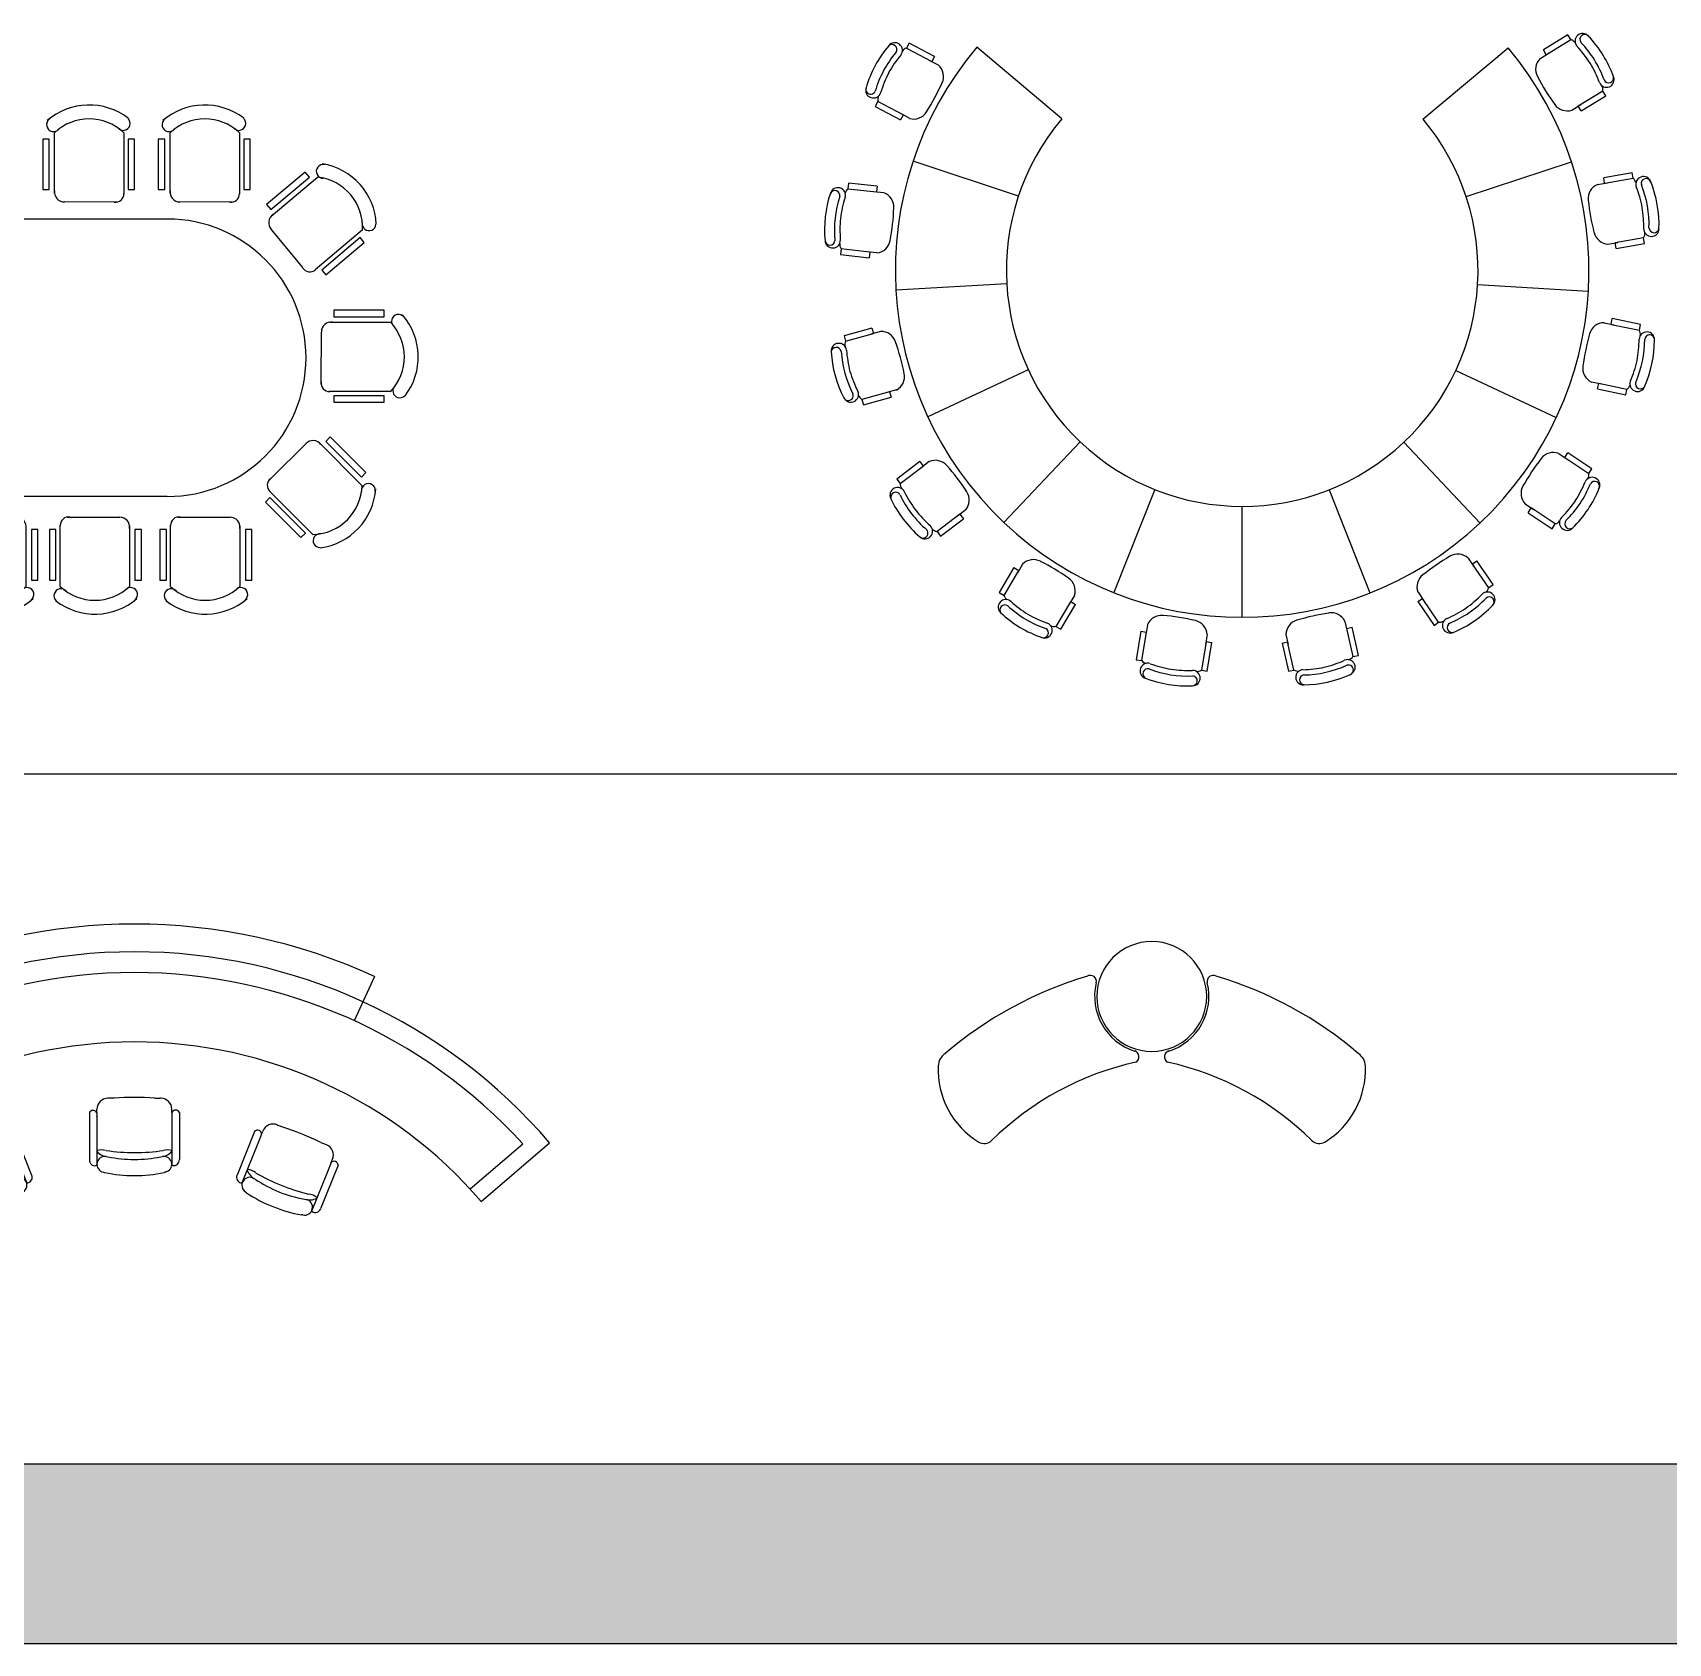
# Model space of a CAD drawing. Header units: millimetres. Extents: x 20731 to 81854, y 49951 to 93037.
# Drawn here: x 44738 to 56529, y 49951 to 61561 of the extents above; entities that cross this region are included whole.
import ezdxf

# ---------------------------------------------------------------- set-up
doc = ezdxf.new("R2010")
doc.units = ezdxf.units.MM
doc.layers.add('www.cad-blocks.net', color=7, linetype='Continuous')

# ---------------------------------------------------------------- blocks, each defined once
blk = doc.blocks.new('A$C0EDB4AB9')
at = {"linetype": 'ByBlock'}
for p, q in [((1257, 3447), (1257, 3084)), ((1303, 3447), (1257, 3447)), ((1303, 3084), (1303, 3447)), ((1342, 3055), (1342, 3493)), ((1842, 3493), (1842, 3051)), ((1873, 3447), (1873, 3084)), ((1919, 3447), (1873, 3447)), ((1919, 3084), (1919, 3447)), ((2028, 3447), (2028, 3084)), ((2074, 3447), (2028, 3447)), ((2074, 3084), (2074, 3447)), ((2114, 3055), (2114, 3493)), ((2614, 3493), (2614, 3051)), ((2644, 3447), (2644, 3084)), ((2691, 3447), (2644, 3447)), ((2691, 3084), (2691, 3447)), ((2790, 3447), (2790, 3084)), ((2836, 3447), (2790, 3447)), ((2836, 3084), (2836, 3447)), ((2875, 3055), (2875, 3493)), ((3375, 3493), (3375, 3051)), ((3406, 3447), (3406, 3084)), ((3452, 3447), (3406, 3447)), ((3452, 3084), (3452, 3447)), ((3537, 3447), (3537, 3084)), ((3583, 3447), (3537, 3447)), ((3583, 3084), (3583, 3447)), ((3622, 3055), (3622, 3493)), ((4122, 3493), (4122, 3051)), ((4153, 3447), (4153, 3084)), ((4199, 3447), (4153, 3447)), ((4199, 3084), (4199, 3447)), ((4314, 3447), (4314, 3084)), ((4360, 3447), (4314, 3447)), ((4360, 3084), (4360, 3447)), ((4399, 3055), (4399, 3493)), ((4899, 3493), (4899, 3051)), ((4930, 3447), (4930, 3084)), ((4976, 3447), (4930, 3447)), ((4976, 3084), (4976, 3447)), ((5158, 3447), (5158, 3084)), ((5204, 3447), (5158, 3447)), ((5204, 3084), (5204, 3447)), ((5243, 3055), (5243, 3493)), ((5743, 3493), (5743, 3051)), ((5774, 3447), (5774, 3084)), ((5820, 3447), (5774, 3447)), ((5820, 3084), (5820, 3447)), ((5991, 3447), (5991, 3084)), ((6037, 3447), (5991, 3447)), ((6037, 3084), (6037, 3447)), ((6076, 3055), (6076, 3493)), ((6576, 3493), (6576, 3051)), ((6607, 3447), (6607, 3084)), ((6653, 3447), (6607, 3447)), ((6653, 3084), (6653, 3447)), ((7050, 3209), (6772, 2975)), ((7080, 3173), (7050, 3209)), ((770, 3117), (1098, 2820)), ((855, 3143), (824, 3109)), ((824, 3109), (1094, 2865)), ((1124, 2900), (855, 3143)), ((1257, 3084), (1303, 3084)), ((1873, 3084), (1919, 3084)), ((2028, 3084), (2074, 3084)), ((2644, 3084), (2691, 3084)), ((2790, 3084), (2836, 3084)), ((3406, 3084), (3452, 3084)), ((3537, 3084), (3583, 3084)), ((4153, 3084), (4199, 3084)), ((4314, 3084), (4360, 3084)), ((4930, 3084), (4976, 3084)), ((5158, 3084), (5204, 3084)), ((5774, 3084), (5820, 3084)), ((5991, 3084), (6037, 3084)), ((6607, 3084), (6653, 3084)), ((6802, 2940), (7080, 3173)), ((6804, 2891), (7139, 3172)), ((1772, 2993), (1413, 2995)), ((1791, 2993), (1772, 2993)), ((2544, 2993), (2185, 2995)), ((2562, 2993), (2544, 2993)), ((3305, 2993), (2946, 2995)), ((3324, 2993), (3305, 2993)), ((4052, 2993), (3693, 2995)), ((4070, 2993), (4052, 2993)), ((4829, 2993), (4470, 2995)), ((4847, 2993), (4829, 2993)), ((5673, 2993), (5314, 2995)), ((5692, 2993), (5673, 2993)), ((6506, 2993), (6147, 2995)), ((6525, 2993), (6506, 2993)), ((6772, 2975), (6802, 2940)), ((1094, 2865), (1124, 2900)), ((6056, 2871), (1856, 2871)), ((759, 2452), (435, 2746)), ((1094, 2729), (851, 2464)), ((1106, 2743), (1094, 2729)), ((7034, 2521), (6804, 2798)), ((7461, 2790), (7123, 2505)), ((7446, 2737), (7169, 2503)), ((7476, 2702), (7446, 2737)), ((442, 2687), (411, 2653)), ((411, 2653), (680, 2409)), ((711, 2443), (442, 2687)), ((7198, 2468), (7476, 2702)), ((7169, 2503), (7198, 2468)), ((680, 2409), (711, 2443)), ((608, 2159), (245, 2159)), ((245, 2159), (245, 2113)), ((608, 2113), (608, 2159)), ((7227, 2127), (7665, 2127)), ((7619, 2213), (7256, 2213)), ((7256, 2213), (7256, 2167)), ((7256, 2167), (7619, 2167)), ((7619, 2167), (7619, 2213)), ((200, 2082), (642, 2082)), ((245, 2113), (608, 2113)), ((700, 2012), (698, 1653)), ((700, 2031), (700, 2012)), ((7165, 1697), (7167, 2056)), ((7165, 1679), (7165, 1697)), ((638, 1582), (200, 1582)), ((608, 1543), (245, 1543)), ((245, 1543), (245, 1497)), ((608, 1497), (608, 1543)), ((7665, 1627), (7223, 1627)), ((7619, 1597), (7256, 1597)), ((7256, 1597), (7256, 1550)), ((7256, 1550), (7619, 1550)), ((7619, 1550), (7619, 1597)), ((245, 1497), (608, 1497)), ((748, 1304), (442, 1107)), ((772, 1265), (748, 1304)), ((7231, 1300), (7198, 1267)), ((7487, 1043), (7231, 1300)), ((446, 1018), (817, 1257)), ((467, 1068), (772, 1265)), ((894, 1245), (904, 1230)), ((904, 1230), (1097, 927)), ((6802, 1000), (7057, 1253)), ((7150, 1260), (7459, 951)), ((7198, 1267), (7455, 1011)), ((442, 1107), (467, 1068)), ((6788, 987), (6802, 1000)), ((7455, 1011), (7487, 1043)), ((1084, 834), (716, 598)), ((6056, 871), (1856, 871)), ((6795, 864), (6763, 831)), ((6763, 831), (7019, 575)), ((7106, 597), (6793, 909)), ((7052, 607), (6795, 864)), ((1081, 786), (776, 589)), ((800, 550), (1106, 747)), ((1106, 747), (1081, 786)), ((1352, 723), (1370, 723)), ((1370, 723), (1730, 722)), ((2218, 723), (2236, 723)), ((2236, 723), (2595, 722)), ((3827, 723), (3846, 723)), ((3846, 723), (4205, 722)), ((4589, 723), (4607, 723)), ((4607, 723), (4966, 722)), ((5335, 723), (5354, 723)), ((5354, 723), (5713, 722)), ((6131, 723), (6149, 723)), ((6149, 723), (6508, 722)), ((1270, 632), (1224, 632)), ((1224, 632), (1224, 269)), ((1270, 269), (1270, 632)), ((1300, 223), (1300, 665)), ((1800, 661), (1800, 223)), ((1886, 632), (1840, 632)), ((1840, 632), (1840, 269)), ((1886, 269), (1886, 632)), ((2135, 632), (2089, 632)), ((2089, 632), (2089, 269)), ((2135, 269), (2135, 632)), ((2166, 223), (2166, 665)), ((2666, 661), (2666, 223)), ((2752, 632), (2705, 632)), ((2705, 632), (2705, 269)), ((2752, 269), (2752, 632)), ((2904, 608), (2858, 608)), ((2858, 608), (2858, 245)), ((2904, 245), (2904, 608)), ((2935, 200), (2935, 642)), ((2986, 700), (3005, 700)), ((3005, 700), (3364, 698)), ((3435, 638), (3435, 200)), ((3520, 608), (3474, 608)), ((3474, 608), (3474, 245)), ((3520, 245), (3520, 608)), ((3745, 632), (3699, 632)), ((3699, 632), (3699, 269)), ((3745, 269), (3745, 632)), ((3776, 223), (3776, 665)), ((4276, 661), (4276, 223)), ((4361, 632), (4315, 632)), ((4315, 632), (4315, 269)), ((4361, 269), (4361, 632)), ((4507, 632), (4461, 632)), ((4461, 632), (4461, 269)), ((4507, 269), (4507, 632)), ((4537, 223), (4537, 665)), ((5037, 661), (5037, 223)), ((5123, 632), (5077, 632)), ((5077, 632), (5077, 269)), ((5123, 269), (5123, 632)), ((5253, 632), (5207, 632)), ((5207, 632), (5207, 269)), ((5253, 269), (5253, 632)), ((5284, 223), (5284, 665)), ((5784, 661), (5784, 223)), ((5869, 632), (5823, 632)), ((5823, 632), (5823, 269)), ((5869, 269), (5869, 632)), ((6049, 632), (6003, 632)), ((6003, 632), (6003, 269)), ((6049, 269), (6049, 632)), ((6079, 223), (6079, 665)), ((6579, 661), (6579, 223)), ((6665, 632), (6619, 632)), ((6619, 632), (6619, 269)), ((6665, 269), (6665, 632)), ((7019, 575), (7052, 607)), ((776, 589), (800, 550)), ((1224, 269), (1270, 269)), ((1840, 269), (1886, 269)), ((2089, 269), (2135, 269)), ((2705, 269), (2752, 269)), ((2858, 245), (2904, 245)), ((3474, 245), (3520, 245)), ((3699, 269), (3745, 269)), ((4315, 269), (4361, 269)), ((4461, 269), (4507, 269)), ((5077, 269), (5123, 269)), ((5207, 269), (5253, 269)), ((5823, 269), (5869, 269)), ((6003, 269), (6049, 269)), ((6619, 269), (6665, 269))]:
    blk.add_line(p, q, dxfattribs=at)
for centre, radius, start, end in [((1592, 3230), 463, 52.6032, 130.8409), ((2364, 3230), 463, 52.6032, 130.8409), ((3125, 3230), 463, 52.6032, 130.8409), ((3872, 3230), 463, 52.6032, 130.8409), ((4649, 3230), 463, 52.6032, 130.8409), ((5493, 3230), 463, 52.6032, 130.8409), ((6326, 3230), 463, 52.6032, 130.8409), ((1335, 3551), 50, 127.3845, 320.4832), ((1592, 3230), 363, 46.3972, 133.6028), ((1837, 3560), 50, 219.1941, 46.1701), ((2107, 3551), 50, 127.3845, 320.4832), ((2364, 3230), 363, 46.3972, 133.6028), ((2609, 3560), 50, 219.1941, 46.1701), ((2869, 3551), 50, 127.3845, 320.4832), ((3125, 3230), 363, 46.3972, 133.6028), ((3370, 3560), 50, 219.1941, 46.1701), ((3615, 3551), 50, 127.3845, 320.4832), ((3872, 3230), 363, 46.3972, 133.6028), ((4117, 3560), 50, 219.1941, 46.1701), ((4392, 3551), 50, 127.3845, 320.4832), ((4649, 3230), 363, 46.3972, 133.6028), ((4894, 3560), 50, 219.1941, 46.1701), ((5236, 3551), 50, 127.3845, 320.4832), ((5493, 3230), 363, 46.3972, 133.6028), ((5738, 3560), 50, 219.1941, 46.1701), ((6069, 3551), 50, 127.3845, 320.4832), ((6326, 3230), 363, 46.3972, 133.6028), ((6571, 3560), 50, 219.1941, 46.1701), ((797, 2755), 463, 100.4356, 178.6733), ((717, 3158), 50, 267.0265, 94.0025), ((7180, 3215), 50, 77.4483, 270.5471), ((7100, 2812), 463, 2.6671, 80.9047), ((797, 2755), 363, 94.2296, 181.4352), ((1412, 3065), 70.2, 172.0281, 271.1673), ((2183, 3065), 70.2, 172.0281, 271.1673), ((2945, 3065), 70.2, 172.0281, 271.1673), ((3691, 3065), 70.2, 172.0281, 271.1673), ((4468, 3065), 70.2, 172.0281, 271.1673), ((5313, 3065), 70.2, 172.0281, 271.1673), ((6146, 3065), 70.2, 172.0281, 271.1673), ((7100, 2812), 363, 356.461, 83.6667), ((1782, 3053), 60.7, 261.2421, 1.6502), ((2553, 3053), 60.7, 261.2421, 1.6502), ((3315, 3053), 60.7, 261.2421, 1.6502), ((4061, 3053), 60.7, 261.2421, 1.6502), ((4838, 3053), 60.7, 261.2421, 1.6502), ((5682, 3053), 60.7, 261.2421, 1.6502), ((6515, 3053), 60.7, 261.2421, 1.6502), ((1856, 1871), 1000, 90, 270), ((6056, 1871), 1000, 270, 90), ((6857, 2844), 70.2, 122.0919, 221.2312), ((7510, 2837), 50, 169.258, 356.234), ((386, 2780), 50, 175.2169, 8.3156), ((1056, 2776), 60.7, 309.0745, 49.4826), ((7083, 2551), 60.7, 211.3059, 311.714), ((798, 2510), 70.2, 219.8605, 318.9997), ((132, 2077), 50, 309.1941, 136.1701), ((7237, 2058), 70.2, 82.0281, 181.1673), ((7402, 1877), 363, 316.3972, 43.6028), ((7723, 2134), 50, 37.3845, 230.4832), ((7402, 1877), 463, 322.6032, 40.8409), ((462, 1832), 463, 142.6032, 220.8409), ((462, 1832), 363, 136.3972, 223.6028), ((640, 2021), 60.7, 351.2421, 91.6502), ((628, 1651), 70.2, 262.0281, 1.1673), ((7225, 1688), 60.7, 171.2421, 271.6502), ((7732, 1632), 50, 129.1941, 316.1701), ((141, 1575), 50, 217.3845, 50.4832), ((848, 1205), 60.7, 24.0035, 124.4116), ((7107, 1204), 70.2, 37.0567, 136.1959), ((802, 950), 463, 175.3647, 253.6023), ((392, 977), 50, 341.9556, 168.9315), ((802, 950), 363, 169.1586, 256.3643), ((6837, 951), 60.7, 126.2707, 226.6788), ((7097, 960), 363, 271.4258, 358.6314), ((7506, 914), 50, 352.4131, 185.5118), ((1039, 888), 70.2, 294.7895, 33.9288), ((7097, 960), 463, 277.6319, 355.8695), ((1361, 663), 60.7, 81.2421, 181.6502), ((1731, 651), 70.2, 352.0281, 91.1673), ((2227, 663), 60.7, 81.2421, 181.6502), ((2597, 651), 70.2, 352.0281, 91.1673), ((3836, 663), 60.7, 81.2421, 181.6502), ((4206, 651), 70.2, 352.0281, 91.1673), ((4598, 663), 60.7, 81.2421, 181.6502), ((4968, 651), 70.2, 352.0281, 91.1673), ((5345, 663), 60.7, 81.2421, 181.6502), ((5714, 651), 70.2, 352.0281, 91.1673), ((6140, 663), 60.7, 81.2421, 181.6502), ((6510, 651), 70.2, 352.0281, 91.1673), ((671, 560), 50, 250.1459, 83.2447), ((2996, 640), 60.7, 81.2421, 181.6502), ((3365, 628), 70.2, 352.0281, 91.1673), ((7157, 553), 50, 84.2228, 271.1987), ((1306, 156), 50, 39.1941, 226.1701), ((1550, 486), 463, 232.6032, 310.8409), ((1550, 486), 363, 226.3972, 313.6028), ((1807, 165), 50, 307.3845, 140.4832), ((2171, 156), 50, 39.1941, 226.1701), ((2416, 486), 463, 232.6032, 310.8409), ((2416, 486), 363, 226.3972, 313.6028), ((2673, 165), 50, 307.3845, 140.4832), ((2940, 132), 50, 39.1941, 226.1701), ((3185, 462), 363, 226.3972, 313.6028), ((3442, 141), 50, 307.3845, 140.4832), ((3781, 156), 50, 39.1941, 226.1701), ((4026, 486), 463, 232.6032, 310.8409), ((4026, 486), 363, 226.3972, 313.6028), ((4283, 165), 50, 307.3845, 140.4832), ((4543, 156), 50, 39.1941, 226.1701), ((4787, 486), 463, 232.6032, 310.8409), ((4787, 486), 363, 226.3972, 313.6028), ((5044, 165), 50, 307.3845, 140.4832), ((5289, 156), 50, 39.1941, 226.1701), ((5534, 486), 463, 232.6032, 310.8409), ((5534, 486), 363, 226.3972, 313.6028), ((5791, 165), 50, 307.3845, 140.4832), ((6084, 156), 50, 39.1941, 226.1701), ((6329, 486), 463, 232.6032, 310.8409), ((6329, 486), 363, 226.3972, 313.6028), ((6586, 165), 50, 307.3845, 140.4832), ((3185, 462), 463, 232.6032, 310.8409)]:
    blk.add_arc(centre, radius, start, end, dxfattribs=at)
blk = doc.blocks.new('A$C04984F44')
for p, q in [((608, 4633), (589, 4597)), ((792, 4535), (608, 4633)), ((1709, 4087), (1097, 4602)), ((5357, 4693), (5181, 4583)), ((5203, 4549), (5379, 4658)), ((5379, 4658), (5357, 4693)), ((589, 4597), (772, 4499)), ((820, 4473), (754, 4508)), ((792, 4535), (772, 4499)), ((4313, 4084), (4927, 4598)), ((5158, 4521), (5220, 4560)), ((5202, 4548), (5181, 4583)), ((5609, 4287), (5432, 4178)), ((5454, 4143), (5631, 4253)), ((5631, 4253), (5609, 4287)), ((384, 4212), (364, 4176)), ((364, 4176), (547, 4078)), ((566, 4115), (384, 4212)), ((5386, 4149), (5450, 4189)), ((5454, 4143), (5432, 4178)), ((567, 4114), (547, 4078)), ((613, 4089), (548, 4124)), ((1397, 3530), (638, 3782)), ((4624, 3526), (5384, 3777)), ((5821, 3698), (5616, 3662)), ((5623, 3622), (5616, 3662)), ((5624, 3622), (5828, 3658)), ((5828, 3658), (5821, 3698)), ((171, 3623), (166, 3582)), ((166, 3582), (373, 3559)), ((378, 3600), (171, 3623)), ((427, 3553), (353, 3561)), ((378, 3600), (373, 3559)), ((5572, 3613), (5644, 3626)), ((5646, 3183), (5719, 3196)), ((5904, 3229), (5699, 3193)), ((5706, 3152), (5699, 3193)), ((5706, 3152), (5911, 3188)), ((5911, 3188), (5904, 3229)), ((119, 3149), (114, 3108)), ((114, 3108), (320, 3085)), ((324, 3126), (119, 3149)), ((377, 3120), (304, 3128)), ((325, 3126), (320, 3085)), ((1313, 2896), (514, 2851)), ((4707, 2892), (5505, 2845)), ((5619, 2616), (5691, 2601)), ((5670, 2605), (5678, 2646)), ((5671, 2605), (5873, 2563)), ((5882, 2603), (5678, 2646)), ((5873, 2563), (5882, 2603)), ((341, 2578), (140, 2523)), ((140, 2523), (151, 2483)), ((151, 2483), (351, 2539)), ((404, 2553), (332, 2533)), ((341, 2578), (351, 2539)), ((1468, 2276), (743, 1939)), ((4550, 2273), (5274, 1934)), ((518, 2132), (447, 2113)), ((5528, 2190), (5601, 2175)), ((5572, 2139), (5581, 2179)), ((5572, 2139), (5776, 2096)), ((5784, 2136), (5581, 2179)), ((5776, 2096), (5784, 2136)), ((467, 2118), (268, 2063)), ((268, 2063), (279, 2024)), ((279, 2024), (479, 2079)), ((468, 2119), (479, 2079)), ((1842, 1758), (1292, 1177)), ((4175, 1755), (4723, 1173)), ((5292, 1674), (5353, 1633)), ((5335, 1645), (5358, 1679)), ((5531, 1564), (5358, 1679)), ((686, 1616), (521, 1490)), ((545, 1457), (711, 1583)), ((686, 1616), (711, 1583)), ((754, 1616), (695, 1571)), ((5336, 1644), (5508, 1530)), ((5508, 1530), (5531, 1564)), ((521, 1490), (545, 1457)), ((2380, 1414), (2084, 671)), ((3636, 1412), (3930, 669)), ((5049, 1312), (5111, 1270)), ((974, 1236), (810, 1111)), ((835, 1078), (1000, 1204)), ((1017, 1268), (958, 1223)), ((975, 1237), (1000, 1204)), ((3008, 1293), (3007, 493)), ((5071, 1247), (5094, 1282)), ((5071, 1247), (5244, 1132)), ((5267, 1166), (5094, 1282)), ((810, 1111), (835, 1078)), ((5244, 1132), (5267, 1166)), ((1364, 851), (1258, 672)), ((1293, 651), (1399, 830)), ((1364, 851), (1399, 830)), ((1427, 876), (1389, 812)), ((4638, 920), (4680, 859)), ((4667, 877), (4701, 900)), ((4668, 876), (4785, 706)), ((4819, 729), (4701, 900)), ((4785, 706), (4819, 729)), ((1258, 672), (1293, 651)), ((1773, 605), (1667, 428)), ((1801, 651), (1763, 588)), ((1774, 606), (1809, 585)), ((4275, 606), (4309, 629)), ((4275, 606), (4393, 435)), ((4278, 674), (4320, 613)), ((4426, 458), (4309, 629)), ((1702, 407), (1809, 585)), ((1667, 428), (1702, 407)), ((2278, 393), (2246, 187)), ((2278, 393), (2319, 386)), ((2286, 181), (2319, 386)), ((2327, 440), (2316, 366)), ((2758, 369), (2746, 296)), ((3325, 369), (3342, 296)), ((3751, 463), (3767, 392)), ((3762, 412), (3802, 421)), ((3763, 412), (3808, 210)), ((3848, 219), (3802, 421)), ((4393, 435), (4426, 458)), ((2749, 317), (2716, 112)), ((2749, 318), (2790, 311)), ((2757, 106), (2790, 311)), ((3297, 307), (3337, 316)), ((3297, 307), (3343, 104)), ((3383, 113), (3337, 316)), ((2246, 187), (2286, 181)), ((3808, 210), (3848, 219)), ((2716, 112), (2757, 106)), ((3343, 104), (3383, 113))]:
    blk.add_line(p, q)
for centre, radius, start, end in [((1101, 4075), 836, 139.8941, 163.7142), ((485, 4586), 36.2, 326.8914, 132.1254), ((505, 4580), 55.3, 322.0519, 141.9053), ((3010, 2993), 2500, 139.9339, 39.9339), ((5364, 4605), 54.9, 32.5267, 74.6423), ((5465, 4646), 55.3, 41.703, 221.5563), ((4752, 3991), 913, 32.9608, 42.6755), ((5480, 4659), 35.2, 36.7169, 216.7169), ((4899, 4107), 766, 19.8154, 43.7929), ((4901, 4105), 836, 19.8941, 43.7142), ((1100, 4072), 766, 139.8154, 163.7929), ((1257, 3971), 913, 140.9328, 150.6475), ((607, 4545), 54.9, 108.9659, 149.3758), ((5236, 4443), 111, 135.0607, 207.7275), ((4733, 4022), 913, 20.9328, 30.6475), ((1275, 4003), 913, 152.9608, 162.6755), ((746, 4391), 111, 335.8807, 47.6376), ((6613, 5166), 1666, 207.7275, 215.8807), ((5636, 4369), 55.3, 202.0519, 21.9053), ((5652, 4383), 36.2, 206.8914, 12.1254), ((351, 4292), 55.3, 161.703, 341.5563), ((332, 4299), 35.2, 156.7169, 336.7169), ((437, 4226), 54.9, 152.5267, 194.6423), ((-674, 5027), 1666, 327.7275, 335.8807), ((5555, 4298), 54.9, 348.9659, 29.3758), ((641, 4196), 111, 255.0607, 327.7275), ((5353, 4255), 111, 215.8807, 287.6376), ((3010, 2993), 1700, 139.9339, 39.9339), ((5795, 3614), 54.9, 10.7086, 52.8241), ((5903, 3615), 55.3, 19.8848, 199.7382), ((5922, 3621), 35.2, 14.8987, 194.8987), ((835, 3288), 836, 161.7122, 185.5324), ((95, 3535), 55.3, 343.8701, 163.7235), ((74, 3533), 36.2, 348.7095, 153.9436), ((202, 3541), 54.9, 130.7841, 171.194), ((388, 3450), 111, 357.6989, 69.4558), ((5615, 3511), 111, 113.2425, 185.9093), ((4998, 3272), 913, 11.1426, 20.8573), ((5177, 3326), 766, 357.9972, 21.9747), ((5179, 3322), 836, 358.0759, 21.896), ((836, 3285), 766, 161.6335, 185.6111), ((1019, 3249), 913, 162.7509, 172.4656), ((-1166, 3512), 1666, 349.5457, 357.6989), ((7162, 3671), 1666, 185.9093, 194.0625), ((4992, 3308), 913, 359.1146, 8.8293), ((1023, 3286), 913, 174.779, 184.4937), ((58, 3211), 55.3, 183.5211, 3.3745), ((39, 3211), 35.2, 178.5351, 358.5351), ((163, 3182), 54.9, 174.3449, 216.4605), ((364, 3230), 111, 276.8789, 349.5457), ((5654, 3294), 111, 194.0625, 265.8194), ((5960, 3294), 55.3, 180.2337, 0.0871), ((5858, 3259), 54.9, 327.1478, 7.5577), ((5979, 3302), 36.2, 185.0732, 350.3072), ((5621, 2506), 111, 91.4243, 164.0912), ((200, 2458), 54.9, 152.6023, 193.0122), ((406, 2443), 111, 19.5171, 91.2739), ((-1060, 1923), 1666, 11.3639, 19.5171), ((7117, 2079), 1666, 164.0912, 172.2444), ((5146, 2496), 766, 336.179, 0.1565), ((4959, 2513), 913, 349.3244, 359.0391), ((5927, 2495), 55.3, 358.0666, 177.92), ((5826, 2535), 54.9, 348.8904, 31.006), ((5947, 2494), 35.2, 353.0805, 173.0805), ((5146, 2492), 836, 336.2577, 0.0778), ((102, 2413), 55.3, 5.6883, 185.5417), ((83, 2403), 36.2, 10.5277, 175.7617), ((881, 2459), 836, 183.5304, 207.3506), ((884, 2456), 766, 183.4517, 207.4293), ((1067, 2491), 913, 184.5691, 194.2838), ((1057, 2527), 913, 196.5972, 206.3119), ((465, 2229), 111, 298.6971, 11.3639), ((5576, 2289), 111, 172.2444, 244.0012), ((4967, 2549), 913, 337.2964, 347.0111), ((5752, 2181), 54.9, 305.3296, 345.7395), ((5860, 2176), 55.3, 158.4156, 338.2689), ((5881, 2176), 36.2, 163.255, 328.489), ((170, 2091), 35.2, 200.3533, 20.3533), ((189, 2099), 55.3, 205.3393, 25.1927), ((297, 2110), 54.9, 196.1631, 238.2787), ((5253, 1570), 111, 69.6062, 142.273), ((797, 1514), 111, 41.3353, 113.0921), ((-370, 487), 1666, 33.1821, 41.3353), ((6483, 618), 1666, 142.273, 150.4262), ((526, 1374), 55.3, 27.5065, 207.3598), ((600, 1452), 54.9, 174.4205, 214.8304), ((5131, 1386), 111, 150.4262, 222.183), ((4808, 1738), 766, 314.3608, 338.3383), ((4807, 1734), 836, 314.4395, 338.2596), ((4641, 1823), 913, 327.5062, 337.2209), ((5533, 1447), 55.3, 336.2484, 156.1018), ((5454, 1521), 54.9, 327.0722, 9.1878), ((5551, 1438), 35.2, 331.2623, 151.2623), ((512, 1358), 36.2, 32.3459, 197.5799), ((1232, 1706), 836, 205.3486, 229.1687), ((1236, 1704), 766, 205.2699, 229.2474), ((1392, 1805), 913, 206.3873, 216.102), ((931, 1338), 111, 320.5153, 33.1821), ((4662, 1853), 913, 315.4782, 325.1929), ((1370, 1834), 913, 218.4153, 228.13), ((5254, 1220), 54.9, 283.5114, 323.9213), ((5352, 1175), 55.3, 136.5974, 316.4507), ((5372, 1167), 36.2, 141.4368, 306.6708), ((709, 1100), 35.2, 222.1714, 42.1714), ((723, 1114), 55.3, 227.1575, 47.0109), ((819, 1165), 54.9, 217.9813, 260.0969), ((4564, 838), 111, 47.788, 120.4548), ((1505, 798), 111, 63.1535, 134.9103), ((803, -590), 1666, 55.0003, 63.1535), ((5352, -503), 1666, 120.4548, 128.608), ((1695, 684), 111, 342.3334, 55.0003), ((4381, 713), 111, 128.608, 200.3648), ((1306, 566), 55.3, 49.3246, 229.178), ((1345, 667), 54.9, 196.2387, 236.6486), ((1950, 1289), 913, 228.2055, 237.9202), ((4213, 1159), 766, 292.5426, 316.5202), ((4089, 1300), 913, 305.6881, 315.4028), ((4778, 620), 55.3, 314.4302, 134.2836), ((4732, 718), 54.9, 305.254, 347.3696), ((4791, 605), 35.2, 309.4442, 129.4442), ((1299, 546), 36.2, 54.1641, 219.3981), ((1838, 1138), 836, 227.1668, 250.9869), ((1842, 1137), 766, 227.0881, 251.0656), ((1918, 1308), 913, 240.2335, 249.9482), ((2429, 396), 111, 84.9716, 156.7285), ((2293, -1153), 1666, 76.8184, 84.9716), ((3436, 366), 111, 106.7898, 178.5467), ((3885, -1123), 1666, 98.6366, 106.7898), ((3651, 415), 111, 25.9698, 98.6366), ((4509, 435), 55.3, 114.7792, 294.6326), ((4120, 1321), 913, 293.66, 303.3747), ((4210, 1156), 836, 292.6213, 316.4415), ((1578, 381), 35.2, 243.9896, 63.9896), ((1585, 399), 55.3, 248.9757, 68.8291), ((1656, 482), 54.9, 239.7995, 281.915), ((2647, 361), 111, 4.1516, 76.8184), ((4434, 513), 54.9, 261.6932, 302.1031), ((4524, 420), 36.2, 119.6186, 284.8527), ((2329, 107), 55.3, 71.1428, 250.9962), ((2329, 215), 54.9, 218.0568, 258.4667), ((2330, 86), 36.2, 75.9823, 241.2163), ((2615, 836), 766, 248.9063, 272.8838), ((2659, 1017), 913, 250.0237, 259.7384), ((2623, 1023), 913, 262.0517, 271.7664), ((3419, 1028), 913, 271.8419, 281.5565), ((3445, 844), 766, 270.7245, 294.702), ((3383, 1020), 913, 283.8699, 293.5846), ((3769, 133), 55.3, 292.6121, 112.4654), ((3776, 114), 35.2, 287.626, 107.626), ((3763, 241), 54.9, 283.4358, 325.5514), ((2611, 835), 836, 248.985, 272.8051), ((2651, 35), 35.2, 265.8078, 85.8078), ((2652, 55), 55.3, 270.7939, 90.6472), ((2686, 158), 54.9, 261.6176, 303.7332), ((3410, 161), 54.9, 239.875, 280.2849), ((3451, 61), 55.3, 92.961, 272.8144), ((3460, 42), 36.2, 97.8005, 263.0345), ((3442, 842), 836, 270.8032, 294.6233)]:
    blk.add_arc(centre, radius, start, end)
blk = doc.blocks.new('A$C43C60219')
for p, q in [((1262, 1718), (1409, 1400)), ((4725, 1718), (4578, 1400)), ((2847, 842), (2803, 842)), ((3141, 842), (3176, 842)), ((3184, 842), (3176, 842)), ((2669, 737), (2669, 398)), ((2723, 737), (2723, 762)), ((2723, 737), (2723, 664)), ((3264, 738), (3264, 762)), ((3264, 738), (3264, 665)), ((3318, 738), (3318, 399)), ((1923, 633), (1956, 646)), ((1963, 649), (1956, 646)), ((2076, 582), (2068, 604)), ((2127, 602), (2253, 288)), ((2723, 663), (2723, 363)), ((3264, 665), (3264, 365)), ((3860, 602), (3734, 288)), ((3911, 582), (3920, 604)), ((4024, 649), (4031, 646)), ((4064, 633), (4031, 646)), ((494, 97), (0, 520)), ((572, 189), (193, 513)), ((1650, 523), (1610, 507)), ((2076, 582), (2103, 515)), ((2104, 514), (2216, 236)), ((3883, 514), (3771, 236)), ((3911, 582), (3884, 515)), ((4337, 523), (4377, 507)), ((5415, 189), (5794, 513)), ((5494, 97), (5987, 520)), ((1525, 359), (1651, 44)), ((1575, 379), (1565, 403)), ((1575, 379), (1602, 312)), ((2716, 356), (2716, 353)), ((3270, 358), (3270, 354)), ((4462, 359), (4336, 44)), ((4412, 379), (4385, 312)), ((4412, 379), (4422, 403)), ((1602, 311), (1714, 32)), ((2771, 309), (2779, 307)), ((3217, 310), (3208, 307)), ((4385, 311), (4273, 32)), ((2192, 167), (2185, 161)), ((2224, 232), (2226, 228)), ((3763, 232), (3762, 228)), ((3795, 167), (3802, 161)), ((1711, 24), (1712, 20)), ((1779, 0), (1788, 1)), ((4208, 0), (4199, 1)), ((4276, 24), (4275, 20))]:
    blk.add_line(p, q)
for centre, radius, start, end in [((2994, -2045), 4142, 65.2976, 114.7024), ((2994, -2045), 3942, 40.5951, 139.4049), ((2994, -2045), 3792, 42.4084, 137.5916), ((2994, -2045), 3292, 40.5951, 139.4049), ((2803, 762), 80, 90, 180), ((3184, 762), 80, 0, 90), ((2696, 724), 29.7, 24.2875, 155.5207), ((2696, 724), 29.7, 333.7372, 335.9728), ((3291, 726), 29.7, 24.4793, 155.7125), ((3291, 726), 29.7, 204.0272, 206.2628), ((1993, 575), 80, 21.8978, 111.8978), ((2106, 581), 29.7, 46.377, 177.6103), ((3881, 581), 29.7, 2.3897, 133.623), ((3994, 575), 80, 68.1022, 158.1022), ((1640, 432), 80, 111.8978, 201.8978), ((2106, 581), 29.7, 225.925, 228.1606), ((3881, 581), 29.7, 311.8394, 314.075), ((4348, 432), 80, 338.1022, 68.1022), ((1554, 357), 29.7, 46.1853, 177.4185), ((1554, 357), 29.7, 355.635, 357.8706), ((2710, 396), 41.1, 177.344, 279.4514), ((2715, 363), 7.74, 280.9387, 1.2089), ((2757, 348), 121, 75.8751, 105.5552), ((2996, 1925), 1475, 261.969, 278.031), ((3234, 348), 121, 75.8751, 105.5552), ((3272, 364), 7.74, 178.7911, 259.0613), ((3277, 397), 41.1, 260.5486, 2.656), ((4433, 357), 29.7, 182.1294, 184.365), ((4433, 357), 29.7, 2.5815, 133.8147), ((1385, 1583), 1475, 283.8668, 299.9288), ((2194, 209), 121, 97.7729, 127.453), ((2216, 271), 41.1, 282.4464, 24.5537), ((3771, 271), 41.1, 155.4463, 257.5536), ((3793, 209), 121, 52.547, 82.2271), ((4602, 1583), 1475, 240.0712, 256.1332), ((1752, 31), 121, 97.7729, 127.453), ((2223, 238), 7.74, 200.6889, 280.959), ((3764, 238), 7.74, 259.041, 339.3111), ((4235, 31), 121, 52.547, 82.2271), ((1690, 58), 41.1, 199.2418, 301.3492), ((1707, 29), 7.74, 302.8365, 23.1067), ((4280, 29), 7.74, 156.8933, 237.1635), ((4297, 58), 41.1, 238.6508, 340.7582)]:
    blk.add_arc(centre, radius, start, end)
at = {"linetype": 'Continuous'}
for centre, radius, start, end in [((2994, -1221), 2068, 85.9234, 94.0766), ((2556, -1336), 2068, 107.8212, 115.9744), ((3431, -1336), 2068, 64.0256, 72.1788), ((2808, 529), 110, 219.3136, 267.1765), ((2781, 365), 57.5, 80.2478, 260.1012), ((3016, 1532), 1133, 259.1286, 268.8433), ((2971, 1532), 1133, 271.1567, 280.8714), ((3179, 529), 110, 272.8235, 320.2729), ((3207, 365), 56.4, 279.8988, 99.7522), ((1508, 1209), 1133, 293.0544, 302.7691), ((2075, 357), 110, 294.7213, 342.1707), ((2163, 215), 56.4, 301.7966, 121.65), ((2994, 1322), 1038, 258.0899, 281.9101), ((3825, 215), 56.4, 58.35, 238.2034), ((3912, 357), 110, 197.8293, 245.2787), ((4479, 1209), 1133, 237.2309, 246.9456), ((1731, 218), 110, 241.2113, 289.0743), ((1551, 1226), 1133, 281.0264, 290.7411), ((1608, 1023), 1038, 279.9877, 303.8078), ((4379, 1023), 1038, 236.1922, 260.0123), ((4436, 1226), 1133, 249.2589, 258.9736), ((4256, 218), 110, 250.9257, 298.7887), ((1767, 56), 57.5, 102.1456, 281.9989), ((4220, 56), 57.5, 258.0011, 77.8544)]:
    blk.add_arc(centre, radius, start, end, dxfattribs=at)
blk = doc.blocks.new('A$C71396FEB')
for centre, radius, start, end in [((614, 921), 615, 121.4911, 182.2207), ((332, 1381), 75.3, 45.3065, 121.4911), ((1876, 2941), 2119, 225.3065, 257.7471), ((1204, 2941), 2119, 282.2529, 314.6935), ((2748, 1381), 75.3, 58.5089, 134.6935), ((2466, 921), 615, 357.7793, 58.5089), ((113, 901), 113, 182.2207, 235.5885), ((1404, 831), 44.2, 287.3238, 60.535), ((1676, 831), 44.2, 119.465, 252.6762), ((2967, 901), 113, 304.4115, 357.7793), ((1876, 2941), 2808, 229.4156, 253.4393), ((1540, 396), 412, 107.3238, 193.7461), ((1540, 396), 396, 0, 180), ((1540, 396), 412, 346.2539, 72.6762), ((1204, 2941), 2808, 286.5607, 310.5844), ((1540, 396), 396, 180, 0), ((1097, 288), 44.2, 240.535, 13.7461), ((1983, 288), 44.2, 166.2539, 299.465)]:
    blk.add_arc(centre, radius, start, end)
blk = doc.blocks.new('FORMAT')
at = {"layer": 'www.cad-blocks.net', "true_color": 0x546d8e}
h = blk.add_hatch(color=155, dxfattribs=at)
h.set_gradient(color1=(68, 68, 68), color2=(84, 109, 142), tint=1)
h.paths.add_polyline_path([(26339, 51244), (26339, 49951), (81854, 49951), (81854, 51244)])
at = {"layer": 'www.cad-blocks.net', "color": 155, "true_color": 0x546d8e}
for p, q in [((26339, 56220), (70193, 56220)), ((26339, 51244), (81854, 51244)), ((26339, 51244), (81854, 51244)), ((26339, 49951), (81854, 49951))]:
    blk.add_line(p, q, dxfattribs=at)

msp = doc.modelspace()

# ---------------------------------------------------------------- block references
for name, p in [('FORMAT', (0, 0)), ('A$C04984F44', (50447, 56854)), ('A$C0EDB4AB9', (39652, 57347)), ('A$C43C60219', (42477, 53039))]:
    msp.add_blockref(name, p)
at = {"rotation": 180}
msp.add_blockref('A$C71396FEB', (54345, 55010), dxfattribs=at)

doc.saveas('drawing.dxf')
